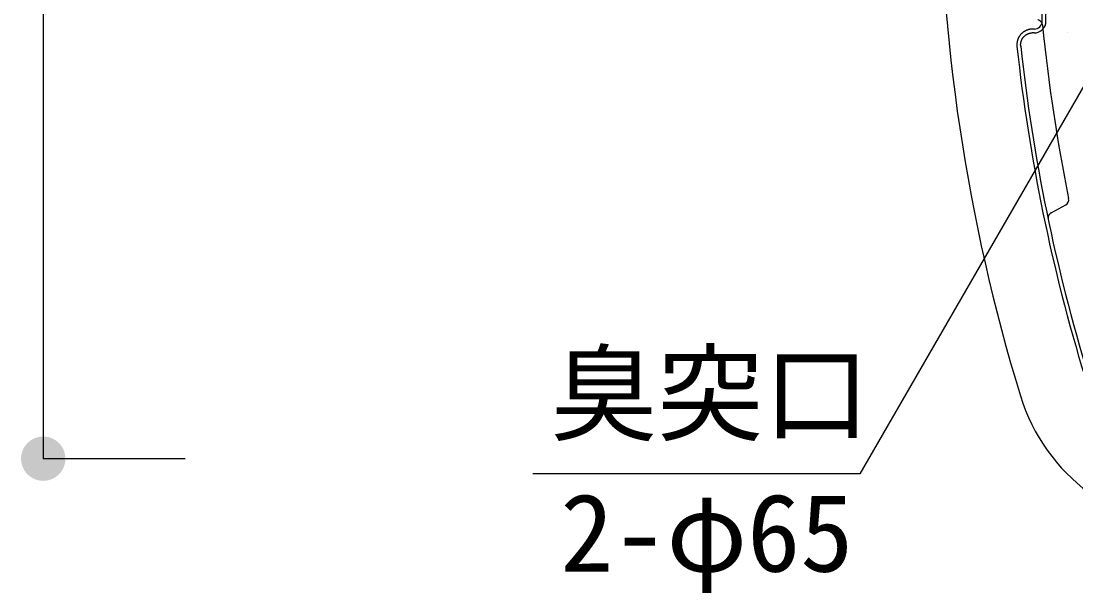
# Model space of a CAD drawing. Units: millimetres, scale not verified. Extents: x -8910 to 8910, y -6308 to 6308.
# Drawn here: x -7305 to -6413, y 175 to 658 of the extents above; entities that cross this region are included whole.
import ezdxf
from ezdxf.enums import TextEntityAlignment as Align

# ---------------------------------------------------------------- set-up
doc = ezdxf.new("R2010")
doc.units = ezdxf.units.MM
doc.header["$LTSCALE"] = 30
doc.linetypes.add('DASHED1', pattern=[1.8, 1.2, -0.6])
doc.layers.add('0-1_空気管', color=3, linetype='Continuous', lineweight=25)
doc.layers.add('1-2_00クル-フ-6寸法', color=132, linetype='Continuous', lineweight=25)
doc.styles.add('ＭＳ ゴシック', font='')
doc.styles.get('ＭＳ ゴシック').set_extended_font_data('MS Gothic')

msp = doc.modelspace()

# ---------------------------------------------------------------- linework, layer by layer
at = {"layer": '0-1_空気管'}
for p, q in [((-6441.3, 658.44), (-6441.3, 938.44)), ((-6438.09, 658.44), (-6438.09, 938.44)), ((-6447.91, 651.64), (-6449.87, 651.64)), ((-6380.71, 647.71), (-6595.46, 275.75)), ((-6447.94, 648.44), (-6449.88, 648.44)), ((-6420.22, 648.42), (-6420.22, 648.44)), ((-6433.72, 496.28), (-6421.42, 502.98)), ((-6595.46, 275.75), (-6871.87, 275.75))]:
    msp.add_line(p, q, dxfattribs=at)
for points in [[(-6449.87, 651.64), (-6450.02, 651.64), (-6450.18, 651.64), (-6450.36, 651.63), (-6450.56, 651.63), (-6450.76, 651.62), (-6450.97, 651.6), (-6451.18, 651.58), (-6451.4, 651.56), (-6451.61, 651.53), (-6451.84, 651.49), (-6452.07, 651.44), (-6452.31, 651.39), (-6452.57, 651.32), (-6452.84, 651.24), (-6453.14, 651.14), (-6453.46, 651.03), (-6453.79, 650.91), (-6454.13, 650.78), (-6454.48, 650.64), (-6454.83, 650.49), (-6455.17, 650.35), (-6455.49, 650.2), (-6455.79, 650.05), (-6456.07, 649.91), (-6456.32, 649.78), (-6456.56, 649.64), (-6456.79, 649.49), (-6457.01, 649.34), (-6457.23, 649.18), (-6457.46, 648.99), (-6457.7, 648.79), (-6457.95, 648.57), (-6458.21, 648.33), (-6458.48, 648.08), (-6458.75, 647.82), (-6459.01, 647.55), (-6459.27, 647.29), (-6459.51, 647.03), (-6459.74, 646.78)], [(-6459.74, 646.78), (-6459.94, 646.55), (-6460.12, 646.33), (-6460.29, 646.11), (-6460.44, 645.9), (-6460.58, 645.68), (-6460.72, 645.46), (-6460.85, 645.23), (-6460.98, 644.99), (-6461.11, 644.72), (-6461.24, 644.45), (-6461.37, 644.17), (-6461.5, 643.88), (-6461.62, 643.6), (-6461.73, 643.33), (-6461.84, 643.06), (-6461.93, 642.82), (-6462.02, 642.6), (-6462.09, 642.4), (-6462.15, 642.21), (-6462.2, 642.04), (-6462.25, 641.86), (-6462.3, 641.68), (-6462.34, 641.49), (-6462.38, 641.29), (-6462.42, 641.08), (-6462.46, 640.85), (-6462.5, 640.62), (-6462.53, 640.37), (-6462.57, 640.13), (-6462.6, 639.89), (-6462.63, 639.67), (-6462.65, 639.45), (-6462.67, 639.25), (-6462.69, 639.06), (-6462.7, 638.89), (-6462.71, 638.73), (-6462.71, 638.57), (-6462.71, 638.42), (-6462.7, 638.14)], [(-6459.42, 637.37), (-6459.43, 637.51), (-6459.44, 637.57), (-6459.45, 637.64), (-6459.46, 637.72), (-6459.46, 637.81), (-6459.47, 637.9), (-6459.48, 638), (-6459.49, 638.21), (-6459.5, 638.43), (-6459.5, 638.54), (-6459.5, 638.66), (-6459.49, 638.78), (-6459.48, 638.91), (-6459.47, 639.05), (-6459.45, 639.2), (-6459.44, 639.37), (-6459.41, 639.54), (-6459.39, 639.72), (-6459.34, 640.09), (-6459.31, 640.27), (-6459.28, 640.44), (-6459.25, 640.6), (-6459.22, 640.75), (-6459.19, 640.9), (-6459.15, 641.03), (-6459.11, 641.16), (-6459.08, 641.3), (-6459.03, 641.44), (-6458.97, 641.59), (-6458.91, 641.76), (-6458.84, 641.95), (-6458.76, 642.14), (-6458.67, 642.35), (-6458.58, 642.56), (-6458.48, 642.78), (-6458.39, 642.99), (-6458.29, 643.2), (-6458.19, 643.4), (-6458.09, 643.58)], [(-6458.09, 643.58), (-6457.99, 643.76), (-6457.89, 643.93), (-6457.78, 644.09), (-6457.66, 644.25), (-6457.54, 644.41), (-6457.4, 644.58), (-6457.25, 644.76), (-6457.07, 644.95), (-6456.89, 645.14), (-6456.7, 645.34), (-6456.5, 645.55), (-6456.29, 645.74), (-6456.09, 645.93), (-6455.89, 646.12), (-6455.7, 646.28), (-6455.52, 646.44), (-6455.35, 646.57), (-6455.18, 646.7), (-6455.01, 646.81), (-6454.84, 646.92), (-6454.66, 647.03), (-6454.47, 647.13), (-6454.26, 647.24), (-6454.03, 647.35), (-6453.78, 647.46), (-6453.53, 647.57), (-6453.26, 647.68), (-6453, 647.79), (-6452.74, 647.89), (-6452.49, 647.98), (-6452.25, 648.06), (-6452.03, 648.13), (-6451.82, 648.2), (-6451.62, 648.25), (-6451.44, 648.29), (-6451.26, 648.33), (-6451.09, 648.36), (-6450.93, 648.38), (-6450.77, 648.4)], [(-6450.77, 648.4), (-6450.6, 648.41), (-6450.44, 648.42), (-6450.29, 648.43), (-6450.14, 648.43), (-6450.01, 648.44), (-6449.88, 648.44)], [(-6462.7, 638.14), (-6462.69, 638), (-6462.68, 637.73), (-6462.66, 637.6), (-6462.65, 637.49), (-6462.64, 637.38), (-6462.63, 637.29), (-6462.6, 637.03)], [(-6436.17, 493.13), (-6436.19, 493.04), (-6436.22, 492.95), (-6436.23, 492.87), (-6436.25, 492.8), (-6436.26, 492.73), (-6436.27, 492.67), (-6436.28, 492.6), (-6436.29, 492.53), (-6436.3, 492.45), (-6436.3, 492.37), (-6436.31, 492.29), (-6436.31, 492.2), (-6436.32, 492.11), (-6436.32, 492.02), (-6436.32, 491.93), (-6436.33, 491.84), (-6436.33, 491.62), (-6436.32, 491.55), (-6436.32, 491.49), (-6436.31, 491.44), (-6436.3, 491.33), (-6436.3, 491.28), (-6436.29, 491.23), (-6436.28, 491.17), (-6436.26, 491.08), (-6436.25, 491.04), (-6436.25, 491), (-6436.24, 490.96), (-6436.22, 490.87)], [(-6433.72, 496.28), (-6433.81, 496.23), (-6433.85, 496.21), (-6433.9, 496.18), (-6433.95, 496.15), (-6434.01, 496.12), (-6434.08, 496.08), (-6434.14, 496.04), (-6434.21, 496), (-6434.28, 495.95), (-6434.34, 495.91), (-6434.41, 495.85), (-6434.48, 495.8), (-6434.55, 495.74), (-6434.62, 495.68), (-6434.69, 495.61), (-6434.77, 495.54), (-6434.85, 495.45), (-6434.93, 495.36), (-6435.02, 495.25), (-6435.11, 495.15), (-6435.2, 495.04), (-6435.29, 494.93), (-6435.38, 494.82), (-6435.46, 494.71), (-6435.53, 494.61), (-6435.6, 494.51), (-6435.66, 494.42), (-6435.71, 494.33), (-6435.76, 494.25), (-6435.8, 494.16), (-6435.85, 494.07), (-6435.89, 493.98), (-6435.92, 493.88), (-6435.96, 493.78), (-6436, 493.67), (-6436.04, 493.56), (-6436.07, 493.45), (-6436.14, 493.23), (-6436.17, 493.13)]]:
    msp.add_lwpolyline(points, dxfattribs=at)
for centre, radius, start, end in [((-4968.09, 798.44), 1560, 162.97089, 197.02907), ((-4991.68, 798.44), 1456.42, 185.64699, 191.489), ((-4968.09, 798.44), 1503.2, 186.16396, 197.03296), ((-4968.09, 798.44), 1500, 186.16396, 197.03296), ((-6306.71, 388.44), 160, 197.02908, 270)]:
    msp.add_arc(centre, radius, start, end, dxfattribs=at)
for centre, major_axis, start_param, end_param in [((-6448.1, 658.44), (6.81, 0), 4.712389, 6.283185), ((-6448.1, 658.44), (10.01, 0), 4.712389, 6.283185), ((-6423.82, 507.37), (5.01, 0), 5.211563, 6.483433)]:
    msp.add_ellipse(centre, major_axis=major_axis, ratio=0.9986, start_param=start_param, end_param=end_param, dxfattribs=at)
at = {"layer": '0-1_空気管', "linetype": 'DASHED1'}
msp.add_ellipse((-6446.01, 654.65), major_axis=(5.01, 0), ratio=0.9986, start_param=0.098416, end_param=1.370996, dxfattribs=at)
at = {"layer": '1-2_00クル-フ-6寸法', "color": 4}
for p in [(-7286, 1308.44), (-7166, 288.44)]:
    msp.add_line(p, (-7286, 288.44), dxfattribs=at)
at = {"layer": '1-2_00クル-フ-6寸法'}
for points in [[(-7286, 288.44), (-7298.84, 302.11), (-7297.02, 303.61)], [(-7286, 288.44), (-7297.02, 303.61), (-7295.03, 304.87)], [(-7286, 288.44), (-7295.03, 304.87), (-7292.9, 305.87)], [(-7286, 288.44), (-7292.9, 305.87), (-7290.66, 306.6)], [(-7286, 288.44), (-7290.66, 306.6), (-7288.35, 307.04)], [(-7286, 288.44), (-7288.35, 307.04), (-7286, 307.19)], [(-7286, 288.44), (-7286, 307.19), (-7283.65, 307.04)], [(-7286, 288.44), (-7283.65, 307.04), (-7281.34, 306.6)], [(-7286, 288.44), (-7281.34, 306.6), (-7279.1, 305.87)], [(-7286, 288.44), (-7279.1, 305.87), (-7276.97, 304.87)], [(-7286, 288.44), (-7276.97, 304.87), (-7274.98, 303.61)], [(-7286, 288.44), (-7274.98, 303.61), (-7273.17, 302.11)], [(-7286, 288.44), (-7303.83, 294.23), (-7302.97, 296.42)], [(-7286, 288.44), (-7302.97, 296.42), (-7301.83, 298.49)], [(-7286, 288.44), (-7301.83, 298.49), (-7300.45, 300.39)], [(-7286, 288.44), (-7300.45, 300.39), (-7298.84, 302.11)], [(-7286, 288.44), (-7273.17, 302.11), (-7271.55, 300.39)], [(-7286, 288.44), (-7271.55, 300.39), (-7270.17, 298.49)], [(-7286, 288.44), (-7270.17, 298.49), (-7269.04, 296.42)], [(-7286, 288.44), (-7269.04, 296.42), (-7268.17, 294.23)], [(-7286, 288.44), (-7304.71, 289.62), (-7304.42, 291.95)], [(-7286, 288.44), (-7304.71, 287.26), (-7304.71, 289.62)], [(-7286, 288.44), (-7304.42, 284.93), (-7304.71, 287.26)], [(-7286, 288.44), (-7304.42, 291.95), (-7303.83, 294.23)], [(-7286, 288.44), (-7303.83, 282.65), (-7304.42, 284.93)], [(-7286, 288.44), (-7302.97, 280.46), (-7303.83, 282.65)], [(-7286, 288.44), (-7301.83, 278.39), (-7302.97, 280.46)], [(-7286, 288.44), (-7300.45, 276.49), (-7301.83, 278.39)], [(-7286, 288.44), (-7298.84, 274.77), (-7300.45, 276.49)], [(-7286, 288.44), (-7297.02, 273.27), (-7298.84, 274.77)], [(-7286, 288.44), (-7295.03, 272.01), (-7297.02, 273.27)], [(-7286, 288.44), (-7292.9, 271.01), (-7295.03, 272.01)], [(-7286, 288.44), (-7290.66, 270.28), (-7292.9, 271.01)], [(-7286, 288.44), (-7288.35, 269.84), (-7290.66, 270.28)], [(-7286, 288.44), (-7286, 269.69), (-7288.35, 269.84)], [(-7286, 288.44), (-7268.17, 294.23), (-7267.58, 291.95)], [(-7286, 288.44), (-7267.58, 291.95), (-7267.29, 289.62)], [(-7286, 288.44), (-7267.29, 289.62), (-7267.29, 287.26)], [(-7286, 288.44), (-7283.65, 269.84), (-7286, 269.69)], [(-7286, 288.44), (-7281.34, 270.28), (-7283.65, 269.84)], [(-7286, 288.44), (-7279.1, 271.01), (-7281.34, 270.28)], [(-7286, 288.44), (-7276.97, 272.01), (-7279.1, 271.01)], [(-7286, 288.44), (-7274.98, 273.27), (-7276.97, 272.01)], [(-7286, 288.44), (-7273.17, 274.77), (-7274.98, 273.27)], [(-7286, 288.44), (-7271.55, 276.49), (-7273.17, 274.77)], [(-7286, 288.44), (-7270.17, 278.39), (-7271.55, 276.49)], [(-7286, 288.44), (-7269.04, 280.46), (-7270.17, 278.39)], [(-7286, 288.44), (-7268.17, 282.65), (-7269.04, 280.46)], [(-7286, 288.44), (-7267.58, 284.93), (-7268.17, 282.65)], [(-7286, 288.44), (-7267.29, 287.26), (-7267.58, 284.93)]]:
    msp.add_solid(points, dxfattribs=at)

# ---------------------------------------------------------------- texts
at = {"layer": '0-1_空気管', "color": 4, "style": 'ＭＳ ゴシック'}
for s, p in [('臭突口', (-6856.87, 290.75)), ('2-φ65', (-6848.73, 173.11))]:
    msp.add_text(s, height=65.98, dxfattribs=at).set_placement(p, align=Align.BOTTOM_LEFT)

doc.saveas('drawing.dxf')
